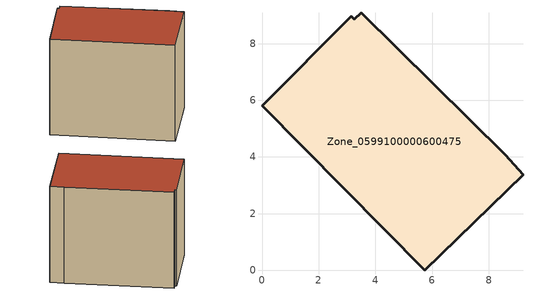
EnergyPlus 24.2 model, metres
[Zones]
Zone_0599100000600475
 floor ground (C_G): 3.25,8.86 3.5,9.09 8.59,4.07 9.21,3.38 5.75,0 0,5.8 3.15,8.96 z0
 wall outside (C_F): 5.75,0 9.21,3.38 8.59,4.07 3.5,9.09 3.25,8.86 3.15,8.96 0,5.8 5.75,0 z0:6.93
 roof outside (C_R): 3.5,9.09 3.25,8.86 3.15,8.96 0,5.8 5.75,0 9.21,3.38 8.59,4.07 z6.93
[BUILDING]
Pand.0599100000600475: North Axis=0; Terrain=City; Loads Convergence Tolerance Value=0.04; Temperature Convergence Tolerance Value=0.4; Solar Distribution=FullExterior; Maximum Number of Warmup Days=25; Minimum Number of Warmup Days=1
[Site:Location]
Rotterdam.The.Hague.AP_ZH_NLD Design_Conditions: Latitude=51.96; Longitude=4.45; Time Zone=1; Elevation=-4.5
[SITE:GROUNDTEMPERATURE:BUILDINGSURFACE]
18, 18, 18, 18, 18, 18, 18, 18, 18, 18, 18, 18
[MATERIAL] Thermal Absorptance=0.9; Solar Absorptance=0.7; Visible Absorptance=0.7
Name | Roughness | Thickness | Conductivity | Density | Specific Heat
G.TI.1946 | MediumSmooth | 0.15 | 1 | 540 | 1210
F.TI.1946 | Rough | 0.3 | 0.857143 | 1920 | 840
R.TI.1946 | MediumRough | 0.2 | 0.1 | 1500 | 1000
[CONSTRUCTION]
C_G: G.TI.1946
C_F: F.TI.1946
C_R: R.TI.1946
[ZONE]
Zone_0599100000600475: Type=1; Multiplier=1; Ceiling Height=Autocalculate; Volume=Autocalculate; Floor Area=autocalculate; Part of Total Floor Area=Yes
[ZONEINFILTRATION:DESIGNFLOWRATE]
Infil_Zone_0599100000600475: Zone or ZoneList or Space or SpaceList=Zone_0599100000600475; Schedule=AlwaysOn; Design Flow Rate Calculation Method=Flow/Area; Flow Rate per Floor Area=0.003; Constant Term Coefficient=1; Temperature Term Coefficient=0; Velocity Term Coefficient=0; Velocity Squared Term Coefficient=0
[HVACTEMPLATE:ZONE:IDEALLOADSAIRSYSTEM]
Zone_0599100000600475: Maximum Heating Supply Air Temperature=50; Minimum Cooling Supply Air Temperature=13; Maximum Heating Supply Air Humidity Ratio=0.0156; Minimum Cooling Supply Air Humidity Ratio=0.0077; Heating Limit=NoLimit; Cooling Limit=NoLimit; Dehumidification Control Type=ConstantSensibleHeatRatio; Cooling Sensible Heat Ratio=0.7; Dehumidification Setpoint=60; Humidification Control Type=None; Humidification Setpoint=30; Outdoor Air Method=None; Outdoor Air Flow Rate per Person=0.00944; Outdoor Air Flow Rate per Zone Floor Area=0; Outdoor Air Flow Rate per Zone=0; Demand Controlled Ventilation Type=None; Outdoor Air Economizer Type=NoEconomizer; Heat Recovery Type=None; Sensible Heat Recovery Effectiveness=0.7; Latent Heat Recovery Effectiveness=0.65
[ZONECONTROL:THERMOSTAT]
ThermostatControl_Zone_0599100000600475: Zone or ZoneList=Zone_0599100000600475; Control Type Schedule=DualSetpointControlType; Control 1=Thermostat_Zone_0599100000600475; Temperature Difference Between Cutout And Setpoint=0
[THERMOSTATSETPOINT:DUALSETPOINT]
Thermostat_Zone_0599100000600475: Heating Setpoint Temperature Schedule=HeatingSetpoint_Zone_0599100000600475; Cooling Setpoint Temperature Schedule=CoolingSetpoint_Zone_0599100000600475
[SCHEDULE:COMPACT]
HeatingSetpoint_Zone_0599100000600475: Through: 12/31, For: AllDays, Until: 24:00, 21
CoolingSetpoint_Zone_0599100000600475: Through: 12/31, For: AllDays, Until: 24:00, 24
DualSetpointControlType: Through: 12/31, For: AllDays, Until: 24:00, 4
AlwaysOn: Through: 12/31, For: AllDays, Until: 24:00, 1
